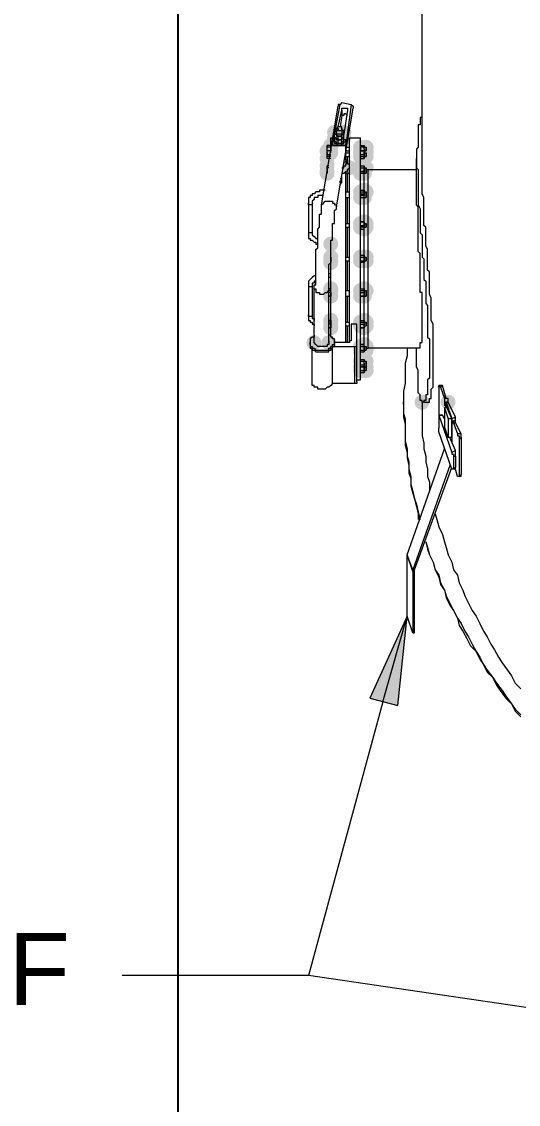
# Model space of a CAD drawing. Header units: millimetres. Extents: x 0 to 62767, y -13570 to 23963.
# Drawn here: x 17078 to 17586, y 1538 to 2647 of the extents above; entities that cross this region are included whole.
import ezdxf

# ---------------------------------------------------------------- set-up
doc = ezdxf.new("R2010")
doc.units = ezdxf.units.MM
picture_1 = doc.add_image_def('image2.jpg', size_in_pixel=(680, 1027))

msp = doc.modelspace()

# ---------------------------------------------------------------- hatches: boundary and pattern name
h = msp.add_hatch(color=7)
edge = h.paths.add_edge_path()
edge.add_arc((17398.095, 2533.333), 7.619, 0, 360)
h = msp.add_hatch(color=7)
edge = h.paths.add_edge_path()
edge.add_arc((17407.619, 2533.333), 7.619, 0, 360)
h = msp.add_hatch(color=7)
edge = h.paths.add_edge_path()
edge.add_arc((17394.286, 2520), 7.619, 0, 360)
h = msp.add_hatch(color=7)
edge = h.paths.add_edge_path()
edge.add_arc((17398.095, 2527.619), 7.619, 0, 360)
h = msp.add_hatch(color=7)
edge = h.paths.add_edge_path()
edge.add_arc((17407.619, 2527.619), 7.619, 0, 360)
h = msp.add_hatch(color=7)
edge = h.paths.add_edge_path()
edge.add_arc((17390.476, 2514.286), 7.619, 0, 360)
h = msp.add_hatch(color=7)
edge = h.paths.add_edge_path()
edge.add_arc((17390.476, 2514.286), 7.619, 0, 360)
h = msp.add_hatch(color=7)
edge = h.paths.add_edge_path()
edge.add_arc((17390.476, 2514.286), 7.619, 0, 360)
h = msp.add_hatch(color=7)
edge = h.paths.add_edge_path()
edge.add_arc((17394.286, 2518.095), 7.619, 0, 360)
h = msp.add_hatch(color=7)
edge = h.paths.add_edge_path()
edge.add_arc((17394.286, 2514.286), 7.619, 0, 360)
h = msp.add_hatch(color=7)
edge = h.paths.add_edge_path()
edge.add_arc((17394.286, 2514.286), 7.619, 0, 360)
h = msp.add_hatch(color=7)
edge = h.paths.add_edge_path()
edge.add_arc((17394.286, 2514.286), 7.619, 0, 360)
h = msp.add_hatch(color=7)
edge = h.paths.add_edge_path()
edge.add_arc((17394.286, 2512.381), 7.619, 0, 360)
h = msp.add_hatch(color=7)
edge = h.paths.add_edge_path()
edge.add_arc((17424.762, 2518.095), 7.619, 0, 360)
h = msp.add_hatch(color=7)
edge = h.paths.add_edge_path()
edge.add_arc((17424.762, 2514.286), 7.619, 0, 360)
h = msp.add_hatch(color=7)
edge = h.paths.add_edge_path()
edge.add_arc((17424.762, 2512.381), 7.619, 0, 360)
h = msp.add_hatch(color=7)
edge = h.paths.add_edge_path()
edge.add_arc((17424.762, 2508.571), 7.619, 0, 360)
h = msp.add_hatch(color=7)
edge = h.paths.add_edge_path()
edge.add_arc((17428.571, 2514.286), 7.619, 0, 360)
h = msp.add_hatch(color=7)
edge = h.paths.add_edge_path()
edge.add_arc((17428.571, 2514.286), 7.619, 0, 360)
h = msp.add_hatch(color=7)
edge = h.paths.add_edge_path()
edge.add_arc((17430.476, 2518.095), 7.619, 0, 360)
h = msp.add_hatch(color=7)
edge = h.paths.add_edge_path()
edge.add_arc((17430.476, 2514.286), 7.619, 0, 360)
h = msp.add_hatch(color=7)
edge = h.paths.add_edge_path()
edge.add_arc((17430.476, 2512.381), 7.619, 0, 360)
h = msp.add_hatch(color=7)
edge = h.paths.add_edge_path()
edge.add_arc((17430.476, 2508.571), 7.619, 0, 360)
h = msp.add_hatch(color=7)
edge = h.paths.add_edge_path()
edge.add_arc((17390.476, 2506.667), 7.619, 0, 360)
h = msp.add_hatch(color=7)
edge = h.paths.add_edge_path()
edge.add_arc((17390.476, 2506.667), 7.619, 0, 360)
h = msp.add_hatch(color=7)
edge = h.paths.add_edge_path()
edge.add_arc((17390.476, 2506.667), 7.619, 0, 360)
h = msp.add_hatch(color=7)
edge = h.paths.add_edge_path()
edge.add_arc((17390.476, 2499.048), 7.619, 0, 360)
h = msp.add_hatch(color=7)
edge = h.paths.add_edge_path()
edge.add_arc((17413.334, 2497.143), 7.619, 0, 360)
h = msp.add_hatch(color=7)
edge = h.paths.add_edge_path()
edge.add_arc((17424.762, 2499.048), 7.619, 0, 360)
h = msp.add_hatch(color=7)
edge = h.paths.add_edge_path()
edge.add_arc((17424.762, 2497.143), 7.619, 0, 360)
h = msp.add_hatch(color=7)
edge = h.paths.add_edge_path()
edge.add_arc((17428.571, 2506.667), 7.619, 0, 360)
h = msp.add_hatch(color=7)
edge = h.paths.add_edge_path()
edge.add_arc((17428.571, 2499.048), 7.619, 0, 360)
h = msp.add_hatch(color=7)
edge = h.paths.add_edge_path()
edge.add_arc((17430.476, 2497.143), 7.619, 0, 360)
h = msp.add_hatch(color=7)
edge = h.paths.add_edge_path()
edge.add_arc((17390.476, 2493.333), 7.619, 0, 360)
h = msp.add_hatch(color=7)
edge = h.paths.add_edge_path()
edge.add_arc((17390.476, 2491.429), 7.619, 0, 360)
h = msp.add_hatch(color=7)
edge = h.paths.add_edge_path()
edge.add_arc((17390.476, 2491.429), 7.619, 0, 360)
h = msp.add_hatch(color=7)
edge = h.paths.add_edge_path()
edge.add_arc((17390.476, 2491.429), 7.619, 0, 360)
h = msp.add_hatch(color=7)
edge = h.paths.add_edge_path()
edge.add_arc((17390.476, 2491.429), 7.619, 0, 360)
h = msp.add_hatch(color=7)
edge = h.paths.add_edge_path()
edge.add_arc((17424.762, 2491.429), 7.619, 0, 360)
h = msp.add_hatch(color=7)
edge = h.paths.add_edge_path()
edge.add_arc((17428.571, 2491.429), 7.619, 0, 360)
h = msp.add_hatch(color=7)
edge = h.paths.add_edge_path()
edge.add_arc((17428.571, 2491.429), 7.619, 0, 360)
h = msp.add_hatch(color=7)
edge = h.paths.add_edge_path()
edge.add_arc((17424.762, 2472.381), 7.619, 0, 360)
h = msp.add_hatch(color=7)
edge = h.paths.add_edge_path()
edge.add_arc((17424.762, 2466.667), 7.619, 0, 360)
h = msp.add_hatch(color=7)
edge = h.paths.add_edge_path()
edge.add_arc((17428.571, 2474.286), 7.619, 0, 360)
h = msp.add_hatch(color=7)
edge = h.paths.add_edge_path()
edge.add_arc((17428.571, 2474.286), 7.619, 0, 360)
h = msp.add_hatch(color=7)
edge = h.paths.add_edge_path()
edge.add_arc((17428.571, 2466.667), 7.619, 0, 360)
h = msp.add_hatch(color=7)
edge = h.paths.add_edge_path()
edge.add_arc((17428.571, 2466.667), 7.619, 0, 360)
h = msp.add_hatch(color=7)
edge = h.paths.add_edge_path()
edge.add_arc((17430.476, 2472.381), 7.619, 0, 360)
h = msp.add_hatch(color=7)
edge = h.paths.add_edge_path()
edge.add_arc((17428.571, 2441.905), 7.619, 0, 360)
h = msp.add_hatch(color=7)
edge = h.paths.add_edge_path()
edge.add_arc((17424.762, 2440), 7.619, 0, 360)
h = msp.add_hatch(color=7)
edge = h.paths.add_edge_path()
edge.add_arc((17424.762, 2436.19), 7.619, 0, 360)
h = msp.add_hatch(color=7)
edge = h.paths.add_edge_path()
edge.add_arc((17428.571, 2434.286), 7.619, 0, 360)
h = msp.add_hatch(color=7)
edge = h.paths.add_edge_path()
edge.add_arc((17428.571, 2434.286), 7.619, 0, 360)
h = msp.add_hatch(color=7)
edge = h.paths.add_edge_path()
edge.add_arc((17430.476, 2440), 7.619, 0, 360)
h = msp.add_hatch(color=7)
edge = h.paths.add_edge_path()
edge.add_arc((17430.476, 2436.19), 7.619, 0, 360)
h = msp.add_hatch(color=7)
edge = h.paths.add_edge_path()
edge.add_arc((17394.286, 2419.048), 7.619, 0, 360)
h = msp.add_hatch(color=7)
edge = h.paths.add_edge_path()
edge.add_arc((17394.286, 2405.714), 7.619, 0, 360)
h = msp.add_hatch(color=7)
edge = h.paths.add_edge_path()
edge.add_arc((17394.286, 2405.714), 7.619, 0, 360)
h = msp.add_hatch(color=7)
edge = h.paths.add_edge_path()
edge.add_arc((17394.286, 2401.905), 7.619, 0, 360)
h = msp.add_hatch(color=7)
edge = h.paths.add_edge_path()
edge.add_arc((17394.286, 2401.905), 7.619, 0, 360)
h = msp.add_hatch(color=7)
edge = h.paths.add_edge_path()
edge.add_arc((17394.286, 2400), 7.619, 0, 360)
h = msp.add_hatch(color=7)
edge = h.paths.add_edge_path()
edge.add_arc((17424.762, 2405.714), 7.619, 0, 360)
h = msp.add_hatch(color=7)
edge = h.paths.add_edge_path()
edge.add_arc((17424.762, 2401.905), 7.619, 0, 360)
h = msp.add_hatch(color=7)
edge = h.paths.add_edge_path()
edge.add_arc((17430.476, 2405.714), 7.619, 0, 360)
h = msp.add_hatch(color=7)
edge = h.paths.add_edge_path()
edge.add_arc((17430.476, 2401.905), 7.619, 0, 360)
h = msp.add_hatch(color=7)
edge = h.paths.add_edge_path()
edge.add_arc((17394.286, 2373.333), 7.619, 0, 360)
h = msp.add_hatch(color=7)
edge = h.paths.add_edge_path()
edge.add_arc((17394.286, 2371.429), 7.619, 0, 360)
h = msp.add_hatch(color=7)
edge = h.paths.add_edge_path()
edge.add_arc((17394.286, 2365.714), 7.619, 0, 360)
h = msp.add_hatch(color=7)
edge = h.paths.add_edge_path()
edge.add_arc((17394.286, 2365.714), 7.619, 0, 360)
h = msp.add_hatch(color=7)
edge = h.paths.add_edge_path()
edge.add_arc((17424.762, 2371.429), 7.619, 0, 360)
h = msp.add_hatch(color=7)
edge = h.paths.add_edge_path()
edge.add_arc((17424.762, 2365.714), 7.619, 0, 360)
h = msp.add_hatch(color=7)
edge = h.paths.add_edge_path()
edge.add_arc((17428.571, 2373.333), 7.619, 0, 360)
h = msp.add_hatch(color=7)
edge = h.paths.add_edge_path()
edge.add_arc((17428.571, 2365.714), 7.619, 0, 360)
h = msp.add_hatch(color=7)
edge = h.paths.add_edge_path()
edge.add_arc((17430.476, 2371.429), 7.619, 0, 360)
h = msp.add_hatch(color=7)
edge = h.paths.add_edge_path()
edge.add_arc((17394.286, 2340.952), 7.619, 0, 360)
h = msp.add_hatch(color=7)
edge = h.paths.add_edge_path()
edge.add_arc((17394.286, 2339.047), 7.619, 0, 360)
h = msp.add_hatch(color=7)
edge = h.paths.add_edge_path()
edge.add_arc((17394.286, 2335.238), 7.619, 0, 360)
h = msp.add_hatch(color=7)
edge = h.paths.add_edge_path()
edge.add_arc((17394.286, 2333.333), 7.619, 0, 360)
h = msp.add_hatch(color=7)
edge = h.paths.add_edge_path()
edge.add_arc((17394.286, 2333.333), 7.619, 0, 360)
h = msp.add_hatch(color=7)
edge = h.paths.add_edge_path()
edge.add_arc((17424.762, 2339.047), 7.619, 0, 360)
h = msp.add_hatch(color=7)
edge = h.paths.add_edge_path()
edge.add_arc((17424.762, 2335.238), 7.619, 0, 360)
h = msp.add_hatch(color=7)
edge = h.paths.add_edge_path()
edge.add_arc((17428.571, 2340.952), 7.619, 0, 360)
h = msp.add_hatch(color=7)
edge = h.paths.add_edge_path()
edge.add_arc((17428.571, 2340.952), 7.619, 0, 360)
h = msp.add_hatch(color=7)
edge = h.paths.add_edge_path()
edge.add_arc((17428.571, 2333.333), 7.619, 0, 360)
h = msp.add_hatch(color=7)
edge = h.paths.add_edge_path()
edge.add_arc((17428.571, 2333.333), 7.619, 0, 360)
h = msp.add_hatch(color=7)
edge = h.paths.add_edge_path()
edge.add_arc((17430.476, 2339.047), 7.619, 0, 360)
h = msp.add_hatch(color=7)
edge = h.paths.add_edge_path()
edge.add_arc((17430.476, 2335.238), 7.619, 0, 360)
h = msp.add_hatch(color=7)
edge = h.paths.add_edge_path()
edge.add_arc((17377.143, 2318.095), 7.619, 0, 360)
h = msp.add_hatch(color=7)
edge = h.paths.add_edge_path()
edge.add_arc((17377.143, 2318.095), 7.619, 0, 360)
h = msp.add_hatch(color=7)
edge = h.paths.add_edge_path()
edge.add_arc((17392.38, 2318.095), 7.619, 0, 360)
h = msp.add_hatch(color=7)
edge = h.paths.add_edge_path()
edge.add_arc((17392.38, 2318.095), 7.619, 0, 360)
h = msp.add_hatch(color=7)
edge = h.paths.add_edge_path()
edge.add_arc((17424.762, 2314.286), 7.619, 0, 360)
h = msp.add_hatch(color=7)
edge = h.paths.add_edge_path()
edge.add_arc((17424.762, 2310.476), 7.619, 0, 360)
h = msp.add_hatch(color=7)
edge = h.paths.add_edge_path()
edge.add_arc((17424.762, 2308.571), 7.619, 0, 360)
h = msp.add_hatch(color=7)
edge = h.paths.add_edge_path()
edge.add_arc((17428.571, 2316.19), 7.619, 0, 360)
h = msp.add_hatch(color=7)
edge = h.paths.add_edge_path()
edge.add_arc((17428.571, 2316.19), 7.619, 0, 360)
h = msp.add_hatch(color=7)
edge = h.paths.add_edge_path()
edge.add_arc((17428.571, 2308.571), 7.619, 0, 360)
h = msp.add_hatch(color=7)
edge = h.paths.add_edge_path()
edge.add_arc((17430.476, 2314.286), 7.619, 0, 360)
h = msp.add_hatch(color=7)
edge = h.paths.add_edge_path()
edge.add_arc((17430.476, 2310.476), 7.619, 0, 360)
h = msp.add_hatch(color=7)
edge = h.paths.add_edge_path()
edge.add_arc((17424.762, 2299.047), 7.619, 0, 360)
h = msp.add_hatch(color=7)
edge = h.paths.add_edge_path()
edge.add_arc((17428.571, 2300.952), 7.619, 0, 360)
h = msp.add_hatch(color=7)
edge = h.paths.add_edge_path()
edge.add_arc((17428.571, 2300.952), 7.619, 0, 360)
h = msp.add_hatch(color=7)
edge = h.paths.add_edge_path()
edge.add_arc((17430.476, 2299.047), 7.619, 0, 360)
h = msp.add_hatch(color=7)
edge = h.paths.add_edge_path()
edge.add_arc((17424.762, 2293.333), 7.619, 0, 360)
h = msp.add_hatch(color=7)
edge = h.paths.add_edge_path()
edge.add_arc((17424.762, 2293.333), 7.619, 0, 360)
h = msp.add_hatch(color=7)
edge = h.paths.add_edge_path()
edge.add_arc((17424.762, 2293.333), 7.619, 0, 360)
h = msp.add_hatch(color=7)
edge = h.paths.add_edge_path()
edge.add_arc((17424.762, 2293.333), 7.619, 0, 360)
h = msp.add_hatch(color=7)
edge = h.paths.add_edge_path()
edge.add_arc((17424.762, 2289.524), 7.619, 0, 360)
h = msp.add_hatch(color=7)
edge = h.paths.add_edge_path()
edge.add_arc((17428.571, 2293.333), 7.619, 0, 360)
h = msp.add_hatch(color=7)
edge = h.paths.add_edge_path()
edge.add_arc((17428.571, 2293.333), 7.619, 0, 360)
h = msp.add_hatch(color=7)
edge = h.paths.add_edge_path()
edge.add_arc((17428.571, 2293.333), 7.619, 0, 360)
h = msp.add_hatch(color=7)
edge = h.paths.add_edge_path()
edge.add_arc((17430.476, 2293.333), 7.619, 0, 360)
h = msp.add_hatch(color=7)
edge = h.paths.add_edge_path()
edge.add_arc((17430.476, 2289.524), 7.619, 0, 360)
h = msp.add_hatch(color=7)
edge = h.paths.add_edge_path()
edge.add_arc((17487.618, 2257.143), 7.619, 0, 360)
h = msp.add_hatch(color=7)
edge = h.paths.add_edge_path()
edge.add_arc((17514.285, 2257.143), 7.619, 0, 360)
h = msp.add_hatch(color=7)
h.dxf.hatch_style = 2
h.paths.add_polyline_path([(17462.857, 1946.667), (17472.381, 2038.095), (17434.286, 1954.286)])

# ---------------------------------------------------------------- linework, layer by layer
at = {"color": 7, "lineweight": 0}
for points in [[(17487.618, 2506.667), (17487.618, 2830.476)], [(17384.762, 2459.048), (17401.904, 2560)], [(17396.19, 2520), (17403.81, 2561.905)], [(17405.714, 2563.809), (17403.81, 2561.905), (17401.904, 2561.905), (17401.904, 2560)], [(17405.714, 2563.809), (17415.238, 2561.905)], [(17415.238, 2561.905), (17409.523, 2520)], [(17415.238, 2561.905), (17417.143, 2560), (17417.143, 2558.095)], [(17400, 2457.143), (17417.143, 2558.095)], [(17401.904, 2539.048), (17405.714, 2556.19)], [(17405.714, 2550.476), (17403.81, 2539.048)], [(17405.714, 2556.19), (17405.714, 2558.095), (17407.619, 2558.095), (17409.523, 2558.095), (17411.428, 2558.095), (17411.428, 2556.19)], [(17405.714, 2556.19), (17405.714, 2550.476)], [(17411.428, 2550.476), (17409.523, 2552.381), (17407.619, 2552.381), (17407.619, 2550.476), (17405.714, 2550.476)], [(17411.428, 2556.19), (17407.619, 2531.429)], [(17487.618, 2548.571), (17485.714, 2548.571), (17485.714, 2546.667), (17485.714, 2544.762), (17485.714, 2542.857), (17485.714, 2540.952), (17483.809, 2540.952), (17483.809, 2539.048), (17483.809, 2537.143), (17483.809, 2535.238), (17483.809, 2533.333), (17483.809, 2531.429), (17483.809, 2529.524), (17483.809, 2527.619), (17483.809, 2525.714), (17483.809, 2523.809), (17483.809, 2521.905), (17483.809, 2520), (17483.809, 2518.095), (17481.905, 2516.19), (17481.905, 2514.286), (17481.905, 2512.381), (17481.905, 2510.476), (17481.905, 2508.571), (17481.905, 2506.667), (17481.905, 2504.762), (17481.905, 2502.857), (17481.905, 2500.952), (17481.905, 2499.048), (17481.905, 2497.143), (17483.809, 2495.238), (17483.809, 2493.333), (17483.809, 2491.429), (17483.809, 2489.524), (17483.809, 2487.619), (17483.809, 2485.714), (17483.809, 2483.809), (17483.809, 2481.905), (17483.809, 2480), (17483.809, 2476.19), (17483.809, 2474.286), (17483.809, 2472.381), (17483.809, 2470.476), (17483.809, 2468.571), (17483.809, 2464.762), (17483.809, 2462.857), (17483.809, 2460.952), (17483.809, 2459.048), (17485.714, 2455.238), (17485.714, 2453.333), (17485.714, 2451.429), (17485.714, 2447.619), (17485.714, 2445.714), (17485.714, 2443.809), (17485.714, 2440), (17485.714, 2438.095), (17485.714, 2436.19), (17485.714, 2434.286), (17485.714, 2430.476), (17487.618, 2428.571), (17487.618, 2426.667), (17487.618, 2422.857), (17487.618, 2420.952), (17487.618, 2419.048), (17487.618, 2415.238), (17487.618, 2413.333), (17487.618, 2411.429), (17487.618, 2407.619), (17487.618, 2405.714), (17489.524, 2403.809), (17489.524, 2400), (17489.524, 2398.095), (17489.524, 2396.19), (17489.524, 2394.286), (17489.524, 2390.476), (17489.524, 2388.571), (17489.524, 2386.667), (17489.524, 2382.857), (17491.428, 2380.952), (17491.428, 2379.048), (17491.428, 2375.238), (17491.428, 2373.333), (17491.428, 2371.429), (17491.428, 2367.619), (17491.428, 2365.714), (17491.428, 2363.809), (17491.428, 2360), (17491.428, 2358.095), (17493.333, 2356.19), (17493.333, 2354.286), (17493.333, 2350.476), (17493.333, 2348.571), (17493.333, 2346.667), (17493.333, 2342.857), (17493.333, 2340.952), (17493.333, 2339.047), (17493.333, 2337.143), (17493.333, 2335.238), (17493.333, 2331.429), (17493.333, 2329.524), (17493.333, 2327.619), (17493.333, 2325.714), (17493.333, 2323.81), (17495.238, 2321.905), (17495.238, 2318.095), (17495.238, 2316.19), (17495.238, 2314.286), (17495.238, 2312.381), (17495.238, 2310.476), (17495.238, 2308.571), (17495.238, 2306.667), (17495.238, 2304.762), (17495.238, 2302.857), (17495.238, 2300.952), (17495.238, 2299.047), (17495.238, 2297.143), (17495.238, 2295.238), (17495.238, 2293.333), (17495.238, 2289.524), (17495.238, 2287.619), (17495.238, 2285.714), (17495.238, 2283.81), (17495.238, 2281.905), (17493.333, 2280), (17493.333, 2278.095), (17493.333, 2276.191), (17493.333, 2274.286), (17493.333, 2272.381), (17493.333, 2270.476), (17493.333, 2268.571), (17493.333, 2266.667), (17493.333, 2264.762), (17491.428, 2264.762), (17491.428, 2262.857), (17491.428, 2260.952), (17491.428, 2259.048), (17489.524, 2259.048), (17489.524, 2257.143), (17487.618, 2257.143), (17487.618, 2259.048), (17485.714, 2259.048), (17485.714, 2260.952), (17485.714, 2262.857), (17485.714, 2264.762), (17483.809, 2266.667), (17483.809, 2268.571), (17483.809, 2270.476), (17483.809, 2272.381), (17483.809, 2274.286), (17483.809, 2276.191), (17483.809, 2278.095), (17483.809, 2280), (17483.809, 2281.905), (17483.809, 2283.81), (17483.809, 2285.714), (17483.809, 2287.619), (17483.809, 2289.524), (17481.905, 2293.333), (17481.905, 2295.238), (17481.905, 2297.143), (17481.905, 2299.047)], [(17394.286, 2518.095), (17394.286, 2527.619)], [(17394.286, 2527.619), (17396.19, 2527.619)], [(17400, 2535.238), (17398.095, 2533.333)], [(17398.095, 2533.333), (17400, 2535.238)], [(17398.095, 2531.429), (17400, 2531.429), (17398.095, 2531.429), (17398.095, 2533.333)], [(17398.095, 2531.429), (17398.095, 2533.333)], [(17398.095, 2527.619), (17398.095, 2531.429)], [(17398.095, 2527.619), (17398.095, 2525.714), (17398.095, 2523.809), (17398.095, 2521.905), (17400, 2521.905), (17401.904, 2521.905), (17403.81, 2521.905), (17405.714, 2521.905), (17407.619, 2521.905), (17407.619, 2523.809), (17409.523, 2523.809), (17409.523, 2525.714), (17407.619, 2525.714), (17407.619, 2527.619)], [(17401.904, 2525.714), (17400, 2525.714), (17400, 2527.619), (17398.095, 2527.619)], [(17398.095, 2527.619), (17400, 2527.619)], [(17398.095, 2523.809), (17398.095, 2527.619)], [(17400, 2537.143), (17400, 2533.333)], [(17405.714, 2533.333), (17405.714, 2531.429), (17403.81, 2531.429), (17401.904, 2531.429), (17400, 2531.429), (17400, 2533.333)], [(17400, 2527.619), (17400, 2525.714), (17401.904, 2525.714), (17403.81, 2525.714)], [(17401.904, 2525.714), (17401.904, 2529.524)], [(17403.81, 2525.714), (17405.714, 2525.714), (17405.714, 2527.619), (17407.619, 2527.619)], [(17405.714, 2537.143), (17405.714, 2533.333)], [(17407.619, 2533.333), (17407.619, 2531.429), (17405.714, 2531.429)], [(17405.714, 2531.429), (17407.619, 2531.429)], [(17405.714, 2525.714), (17405.714, 2529.524)], [(17407.619, 2527.619), (17405.714, 2527.619), (17405.714, 2525.714)], [(17407.619, 2531.429), (17407.619, 2533.333)], [(17407.619, 2527.619), (17407.619, 2531.429)], [(17407.619, 2523.809), (17407.619, 2527.619)], [(17413.334, 2318.095), (17413.334, 2527.619)], [(17413.334, 2527.619), (17424.762, 2527.619)], [(17424.762, 2280), (17424.762, 2527.619)], [(17390.476, 2518.095), (17390.476, 2520)], [(17390.476, 2520), (17390.476, 2518.095)], [(17394.286, 2520), (17390.476, 2520)], [(17390.476, 2516.19), (17390.476, 2518.095)], [(17390.476, 2516.19), (17390.476, 2518.095)], [(17394.286, 2518.095), (17390.476, 2518.095)], [(17390.476, 2514.286), (17390.476, 2516.19)], [(17390.476, 2514.286), (17390.476, 2516.19)], [(17394.286, 2520), (17394.286, 2518.095)], [(17394.286, 2518.095), (17394.286, 2520)], [(17394.286, 2518.095), (17394.286, 2516.19)], [(17394.286, 2516.19), (17394.286, 2518.095)], [(17394.286, 2516.19), (17394.286, 2514.286)], [(17394.286, 2516.19), (17394.286, 2514.286)], [(17409.523, 2520), (17407.619, 2520), (17405.714, 2520), (17403.81, 2520), (17401.904, 2520), (17400, 2520), (17398.095, 2520), (17396.19, 2520)], [(17407.619, 2520), (17396.19, 2520), (17409.523, 2520)], [(17398.095, 2523.809), (17398.095, 2525.714)], [(17398.095, 2523.809), (17398.095, 2521.905), (17400, 2521.905), (17401.904, 2520), (17403.81, 2520), (17405.714, 2520), (17405.714, 2521.905), (17407.619, 2521.905), (17407.619, 2523.809), (17409.523, 2523.809)], [(17401.904, 2521.905), (17400, 2521.905), (17400, 2523.809), (17398.095, 2523.809)], [(17405.714, 2525.714), (17403.81, 2525.714), (17401.904, 2525.714)], [(17401.904, 2521.905), (17401.904, 2525.714)], [(17405.714, 2521.905), (17403.81, 2521.905), (17401.904, 2521.905)], [(17405.714, 2521.905), (17405.714, 2525.714)], [(17407.619, 2523.809), (17405.714, 2523.809), (17405.714, 2521.905)], [(17409.523, 2523.809), (17409.523, 2525.714)], [(17409.523, 2504.762), (17409.523, 2521.905)], [(17409.523, 2518.095), (17413.334, 2518.095)], [(17428.571, 2518.095), (17424.762, 2518.095), (17424.762, 2520), (17428.571, 2520)], [(17424.762, 2518.095), (17424.762, 2514.286), (17428.571, 2514.286)], [(17428.571, 2520), (17428.571, 2518.095)], [(17428.571, 2518.095), (17428.571, 2520)], [(17428.571, 2518.095), (17430.476, 2518.095)], [(17428.571, 2516.19), (17428.571, 2518.095)], [(17428.571, 2516.19), (17428.571, 2518.095)], [(17428.571, 2516.19), (17428.571, 2514.286)], [(17428.571, 2516.19), (17428.571, 2514.286)], [(17394.286, 2514.286), (17390.476, 2514.286)], [(17390.476, 2512.381), (17390.476, 2514.286)], [(17390.476, 2512.381), (17390.476, 2514.286)], [(17394.286, 2514.286), (17390.476, 2514.286)], [(17394.286, 2514.286), (17390.476, 2514.286)], [(17390.476, 2512.381), (17390.476, 2510.476)], [(17390.476, 2510.476), (17390.476, 2512.381)], [(17390.476, 2506.667), (17390.476, 2508.571), (17390.476, 2510.476)], [(17390.476, 2506.667), (17390.476, 2510.476)], [(17394.286, 2510.476), (17390.476, 2510.476)], [(17394.286, 2508.571), (17390.476, 2508.571)], [(17394.286, 2506.667), (17390.476, 2506.667)], [(17394.286, 2512.381), (17394.286, 2514.286)], [(17394.286, 2512.381), (17394.286, 2514.286)], [(17407.619, 2499.048), (17409.523, 2499.048), (17409.523, 2500.952), (17411.428, 2502.857), (17411.428, 2504.762), (17409.523, 2504.762), (17409.523, 2502.857), (17407.619, 2502.857)], [(17409.523, 2514.286), (17413.334, 2514.286)], [(17409.523, 2512.381), (17413.334, 2512.381)], [(17409.523, 2508.571), (17413.334, 2508.571)], [(17411.428, 2500.952), (17411.428, 2508.571)], [(17411.428, 2500.952), (17411.428, 2508.571)], [(17411.428, 2502.857), (17411.428, 2508.571)], [(17411.428, 2502.857), (17411.428, 2508.571)], [(17428.571, 2510.476), (17424.762, 2510.476), (17424.762, 2514.286), (17428.571, 2514.286), (17424.762, 2514.286)], [(17424.762, 2510.476), (17424.762, 2508.571)], [(17424.762, 2506.667), (17424.762, 2508.571), (17428.571, 2508.571)], [(17424.762, 2506.667), (17428.571, 2506.667)], [(17428.571, 2514.286), (17430.476, 2514.286)], [(17428.571, 2514.286), (17428.571, 2512.381)], [(17428.571, 2512.381), (17428.571, 2514.286)], [(17428.571, 2512.381), (17430.476, 2512.381)], [(17428.571, 2512.381), (17428.571, 2510.476)], [(17428.571, 2510.476), (17428.571, 2512.381)], [(17428.571, 2510.476), (17428.571, 2508.571), (17428.571, 2506.667)], [(17428.571, 2506.667), (17428.571, 2510.476)], [(17428.571, 2508.571), (17430.476, 2508.571)], [(17481.905, 2468.571), (17481.905, 2506.667)], [(17493.333, 2257.143), (17495.238, 2257.143), (17495.238, 2259.048), (17495.238, 2260.952), (17497.142, 2260.952), (17497.142, 2262.857), (17497.142, 2264.762), (17497.142, 2266.667), (17497.142, 2268.571), (17497.142, 2270.476), (17499.048, 2272.381), (17499.048, 2274.286), (17499.048, 2276.191), (17499.048, 2278.095), (17499.048, 2280), (17499.048, 2281.905), (17499.048, 2283.81), (17499.048, 2285.714), (17499.048, 2287.619), (17499.048, 2289.524), (17499.048, 2293.333), (17499.048, 2295.238), (17499.048, 2297.143), (17499.048, 2299.047), (17499.048, 2302.857), (17499.048, 2304.762), (17499.048, 2306.667), (17499.048, 2310.476), (17499.048, 2312.381), (17499.048, 2316.19), (17499.048, 2318.095), (17499.048, 2321.905), (17499.048, 2323.81), (17499.048, 2327.619), (17499.048, 2331.429), (17499.048, 2333.333), (17499.048, 2337.143), (17497.142, 2340.952), (17497.142, 2344.762), (17497.142, 2346.667), (17497.142, 2350.476), (17497.142, 2354.286), (17497.142, 2358.095), (17497.142, 2361.905), (17497.142, 2363.809), (17495.238, 2367.619), (17495.238, 2371.429), (17495.238, 2375.238), (17495.238, 2379.048), (17495.238, 2382.857), (17495.238, 2386.667), (17495.238, 2390.476), (17493.333, 2392.381), (17493.333, 2396.19), (17493.333, 2400), (17493.333, 2403.809), (17493.333, 2407.619), (17493.333, 2411.429), (17493.333, 2413.333), (17491.428, 2417.143), (17491.428, 2420.952), (17491.428, 2424.762), (17491.428, 2428.571), (17491.428, 2432.381), (17491.428, 2436.19), (17489.524, 2438.095), (17489.524, 2441.905), (17489.524, 2445.714), (17489.524, 2449.524), (17489.524, 2453.333), (17489.524, 2457.143), (17489.524, 2459.048), (17489.524, 2462.857), (17489.524, 2466.667), (17487.618, 2470.476), (17487.618, 2472.381), (17487.618, 2476.19), (17487.618, 2480), (17487.618, 2481.905), (17487.618, 2485.714), (17487.618, 2489.524), (17487.618, 2491.429), (17487.618, 2495.238), (17487.618, 2497.143), (17487.618, 2499.048), (17487.618, 2502.857), (17487.618, 2504.762), (17487.618, 2506.667)], [(17390.476, 2497.143), (17390.476, 2499.048)], [(17390.476, 2497.143), (17390.476, 2499.048)], [(17392.38, 2499.048), (17390.476, 2499.048)], [(17390.476, 2495.238), (17390.476, 2497.143)], [(17390.476, 2495.238), (17390.476, 2497.143)], [(17392.38, 2497.143), (17390.476, 2497.143)], [(17390.476, 2495.238), (17390.476, 2493.333)], [(17390.476, 2493.333), (17390.476, 2495.238)], [(17405.714, 2491.429), (17407.619, 2491.429), (17409.523, 2493.333), (17411.428, 2493.333), (17411.428, 2495.238), (17413.334, 2497.143), (17413.334, 2499.048), (17413.334, 2500.952), (17411.428, 2500.952), (17411.428, 2502.857)], [(17405.714, 2497.143), (17407.619, 2497.143), (17407.619, 2499.048)], [(17424.762, 2497.143), (17424.762, 2499.048), (17428.571, 2499.048)], [(17428.571, 2493.333), (17424.762, 2493.333), (17424.762, 2497.143), (17428.571, 2497.143)], [(17428.571, 2499.048), (17428.571, 2497.143)], [(17428.571, 2497.143), (17428.571, 2499.048)], [(17428.571, 2497.143), (17430.476, 2497.143)], [(17428.571, 2497.143), (17428.571, 2495.238)], [(17428.571, 2495.238), (17428.571, 2497.143)], [(17428.571, 2495.238), (17428.571, 2493.333)], [(17428.571, 2493.333), (17428.571, 2495.238)], [(17430.476, 2491.429), (17430.476, 2497.143), (17430.476, 2493.333)], [(17430.476, 2495.238), (17432.381, 2495.238)], [(17485.714, 2312.381), (17432.381, 2312.381), (17432.381, 2495.238), (17481.905, 2495.238)], [(17432.381, 2312.381), (17432.381, 2495.238)], [(17390.476, 2493.333), (17390.476, 2491.429)], [(17390.476, 2491.429), (17390.476, 2493.333)], [(17405.714, 2485.714), (17403.81, 2485.714)], [(17403.81, 2480), (17405.714, 2481.905), (17403.81, 2481.905), (17403.81, 2483.809)], [(17405.714, 2481.905), (17405.714, 2485.714), (17405.714, 2489.524)], [(17409.523, 2318.095), (17409.523, 2493.333)], [(17409.523, 2491.429), (17413.334, 2491.429)], [(17411.428, 2472.381), (17411.428, 2491.429)], [(17411.428, 2472.381), (17411.428, 2491.429)], [(17411.428, 2472.381), (17411.428, 2491.429)], [(17411.428, 2472.381), (17411.428, 2491.429)], [(17424.762, 2491.429), (17424.762, 2493.333)], [(17428.571, 2493.333), (17428.571, 2491.429)], [(17428.571, 2491.429), (17428.571, 2493.333)], [(17428.571, 2472.381), (17428.571, 2491.429)], [(17428.571, 2491.429), (17430.476, 2491.429)], [(17430.476, 2493.333), (17430.476, 2491.429)], [(17388.571, 2474.286), (17386.667, 2474.286), (17384.762, 2474.286), (17382.857, 2474.286), (17382.857, 2472.381), (17380.952, 2472.381), (17379.047, 2472.381), (17377.143, 2470.476), (17375.237, 2470.476), (17375.237, 2468.571), (17373.333, 2468.571), (17373.333, 2466.667), (17371.428, 2466.667), (17371.428, 2464.762), (17371.428, 2462.857), (17371.428, 2460.952)], [(17409.523, 2472.381), (17413.334, 2472.381)], [(17424.762, 2472.381), (17424.762, 2474.286), (17428.571, 2474.286)], [(17424.762, 2470.476), (17424.762, 2472.381), (17428.571, 2472.381)], [(17428.571, 2472.381), (17428.571, 2474.286)], [(17428.571, 2474.286), (17428.571, 2472.381)], [(17428.571, 2472.381), (17430.476, 2472.381)], [(17428.571, 2468.571), (17428.571, 2472.381)], [(17428.571, 2472.381), (17428.571, 2470.476)], [(17430.476, 2466.667), (17430.476, 2472.381), (17430.476, 2468.571)], [(17375.237, 2460.952), (17375.237, 2459.048), (17373.333, 2459.048), (17371.428, 2459.048), (17371.428, 2460.952)], [(17371.428, 2460.952), (17371.428, 2430.476)], [(17386.667, 2468.571), (17384.762, 2468.571), (17382.857, 2468.571), (17380.952, 2468.571), (17380.952, 2466.667), (17379.047, 2466.667), (17377.143, 2466.667), (17377.143, 2464.762), (17375.237, 2462.857), (17375.237, 2460.952)], [(17375.237, 2460.952), (17375.237, 2430.476)], [(17384.762, 2459.048), (17386.667, 2460.952), (17388.571, 2462.857), (17390.476, 2462.857), (17392.38, 2462.857), (17394.286, 2462.857), (17396.19, 2462.857), (17396.19, 2460.952), (17398.095, 2460.952), (17398.095, 2459.048), (17400, 2459.048), (17400, 2457.143)], [(17409.523, 2466.667), (17413.334, 2466.667)], [(17411.428, 2440), (17411.428, 2466.667)], [(17411.428, 2440), (17411.428, 2466.667)], [(17411.428, 2440), (17411.428, 2466.667)], [(17411.428, 2440), (17411.428, 2466.667)], [(17428.571, 2468.571), (17424.762, 2468.571), (17424.762, 2470.476), (17428.571, 2470.476)], [(17424.762, 2468.571), (17424.762, 2466.667), (17428.571, 2466.667)], [(17428.571, 2470.476), (17428.571, 2468.571)], [(17428.571, 2466.667), (17428.571, 2468.571)], [(17428.571, 2466.667), (17428.571, 2468.571)], [(17428.571, 2440), (17428.571, 2466.667)], [(17428.571, 2466.667), (17430.476, 2466.667)], [(17430.476, 2468.571), (17430.476, 2466.667)], [(17485.714, 2312.381), (17485.714, 2314.286), (17485.714, 2316.19), (17485.714, 2318.095), (17487.618, 2318.095), (17487.618, 2320), (17487.618, 2321.905), (17487.618, 2323.81), (17487.618, 2325.714), (17487.618, 2327.619), (17487.618, 2329.524), (17487.618, 2331.429), (17487.618, 2333.333), (17487.618, 2335.238), (17487.618, 2337.143), (17487.618, 2339.047), (17487.618, 2340.952), (17487.618, 2342.857), (17487.618, 2344.762), (17487.618, 2346.667), (17487.618, 2348.571), (17487.618, 2350.476), (17487.618, 2352.381), (17487.618, 2354.286), (17487.618, 2356.19), (17487.618, 2358.095), (17487.618, 2360), (17487.618, 2361.905), (17487.618, 2363.809), (17487.618, 2365.714), (17487.618, 2367.619), (17487.618, 2369.524), (17485.714, 2369.524), (17485.714, 2371.429), (17485.714, 2373.333), (17485.714, 2375.238), (17485.714, 2377.143), (17485.714, 2379.048), (17485.714, 2380.952), (17485.714, 2382.857), (17485.714, 2384.762), (17485.714, 2386.667), (17485.714, 2388.571), (17485.714, 2390.476), (17485.714, 2392.381), (17485.714, 2394.286), (17485.714, 2396.19), (17485.714, 2398.095), (17485.714, 2400), (17485.714, 2401.905), (17485.714, 2403.809), (17485.714, 2405.714), (17485.714, 2407.619), (17485.714, 2409.524), (17483.809, 2411.429), (17483.809, 2413.333), (17483.809, 2415.238), (17483.809, 2417.143), (17483.809, 2419.048), (17483.809, 2420.952), (17483.809, 2422.857), (17483.809, 2424.762), (17483.809, 2426.667), (17483.809, 2428.571), (17483.809, 2430.476), (17483.809, 2432.381), (17483.809, 2434.286), (17483.809, 2436.19), (17483.809, 2438.095), (17483.809, 2440), (17483.809, 2441.905), (17483.809, 2443.809), (17483.809, 2445.714), (17483.809, 2447.619), (17483.809, 2449.524), (17483.809, 2451.429), (17483.809, 2453.333), (17483.809, 2455.238), (17483.809, 2457.143), (17481.905, 2459.048), (17481.905, 2460.952), (17481.905, 2462.857), (17481.905, 2464.762), (17481.905, 2466.667), (17481.905, 2468.571)], [(17377.143, 2373.333), (17377.143, 2375.238), (17377.143, 2377.143), (17379.047, 2377.143), (17379.047, 2379.048), (17379.047, 2380.952), (17379.047, 2382.857), (17379.047, 2384.762), (17379.047, 2386.667), (17379.047, 2388.571), (17379.047, 2390.476), (17379.047, 2392.381), (17379.047, 2394.286), (17379.047, 2396.19), (17379.047, 2398.095), (17379.047, 2400), (17379.047, 2401.905), (17379.047, 2403.809), (17379.047, 2405.714), (17379.047, 2407.619), (17379.047, 2409.524), (17379.047, 2411.429), (17379.047, 2413.333), (17380.952, 2415.238), (17380.952, 2417.143), (17380.952, 2419.048), (17380.952, 2420.952), (17380.952, 2422.857), (17380.952, 2424.762), (17380.952, 2426.667), (17380.952, 2428.571), (17380.952, 2430.476), (17380.952, 2432.381), (17380.952, 2434.286), (17382.857, 2436.19), (17382.857, 2438.095), (17382.857, 2440), (17382.857, 2441.905), (17382.857, 2443.809), (17382.857, 2445.714), (17382.857, 2447.619), (17382.857, 2449.524), (17384.762, 2449.524), (17384.762, 2451.429), (17384.762, 2453.333), (17384.762, 2455.238), (17384.762, 2457.143), (17384.762, 2459.048)], [(17392.38, 2373.333), (17392.38, 2375.238), (17392.38, 2377.143), (17392.38, 2379.048), (17392.38, 2380.952), (17392.38, 2382.857), (17392.38, 2384.762), (17392.38, 2386.667), (17392.38, 2388.571), (17392.38, 2390.476), (17392.38, 2392.381), (17392.38, 2394.286), (17392.38, 2396.19), (17392.38, 2398.095), (17394.286, 2400), (17394.286, 2401.905), (17394.286, 2403.809), (17394.286, 2405.714), (17394.286, 2407.619), (17394.286, 2409.524), (17394.286, 2411.429), (17394.286, 2413.333), (17394.286, 2415.238), (17394.286, 2417.143), (17394.286, 2419.048), (17394.286, 2420.952), (17394.286, 2422.857), (17396.19, 2422.857), (17396.19, 2424.762), (17396.19, 2426.667), (17396.19, 2428.571), (17396.19, 2430.476), (17396.19, 2432.381), (17396.19, 2434.286), (17396.19, 2436.19), (17396.19, 2438.095), (17396.19, 2440), (17398.095, 2440), (17398.095, 2441.905), (17398.095, 2443.809), (17398.095, 2445.714), (17398.095, 2447.619), (17398.095, 2449.524), (17398.095, 2451.429), (17398.095, 2453.333), (17400, 2455.238), (17400, 2457.143)], [(17409.523, 2440), (17413.334, 2440)], [(17424.762, 2438.095), (17424.762, 2441.905), (17428.571, 2441.905), (17424.762, 2441.905)], [(17428.571, 2436.19), (17424.762, 2436.19), (17424.762, 2438.095), (17428.571, 2438.095)], [(17428.571, 2441.905), (17428.571, 2440)], [(17428.571, 2440), (17428.571, 2441.905)], [(17428.571, 2440), (17430.476, 2440)], [(17428.571, 2436.19), (17428.571, 2440)], [(17428.571, 2440), (17428.571, 2438.095)], [(17428.571, 2438.095), (17428.571, 2436.19)], [(17375.237, 2430.476), (17373.333, 2430.476), (17371.428, 2430.476)], [(17371.428, 2430.476), (17371.428, 2428.571), (17371.428, 2426.667), (17371.428, 2424.762), (17373.333, 2424.762), (17373.333, 2422.857), (17375.237, 2422.857), (17377.143, 2420.952), (17379.047, 2420.952), (17379.047, 2419.048), (17380.952, 2419.048)], [(17375.237, 2430.476), (17375.237, 2428.571), (17377.143, 2426.667), (17379.047, 2424.762), (17380.952, 2424.762)], [(17409.523, 2436.19), (17413.334, 2436.19)], [(17411.428, 2405.714), (17411.428, 2436.19)], [(17411.428, 2405.714), (17411.428, 2436.19)], [(17411.428, 2405.714), (17411.428, 2436.19)], [(17411.428, 2405.714), (17411.428, 2436.19)], [(17424.762, 2436.19), (17424.762, 2434.286), (17428.571, 2434.286)], [(17428.571, 2405.714), (17428.571, 2436.19)], [(17428.571, 2436.19), (17430.476, 2436.19)], [(17428.571, 2434.286), (17428.571, 2436.19)], [(17428.571, 2434.286), (17428.571, 2436.19)], [(17394.286, 2323.81), (17394.286, 2422.857)], [(17394.286, 2405.714), (17394.286, 2407.619)], [(17394.286, 2405.714), (17394.286, 2407.619)], [(17394.286, 2405.714), (17394.286, 2403.809)], [(17394.286, 2403.809), (17394.286, 2405.714)], [(17409.523, 2405.714), (17413.334, 2405.714)], [(17424.762, 2405.714), (17424.762, 2407.619), (17428.571, 2407.619)], [(17424.762, 2401.905), (17424.762, 2405.714), (17428.571, 2405.714)], [(17428.571, 2407.619), (17428.571, 2405.714)], [(17428.571, 2405.714), (17428.571, 2407.619)], [(17428.571, 2405.714), (17430.476, 2405.714)], [(17428.571, 2405.714), (17428.571, 2403.809)], [(17428.571, 2403.809), (17428.571, 2405.714)], [(17394.286, 2403.809), (17394.286, 2401.905)], [(17394.286, 2401.905), (17394.286, 2403.809)], [(17394.286, 2401.905), (17394.286, 2400)], [(17394.286, 2401.905), (17394.286, 2400)], [(17409.523, 2401.905), (17413.334, 2401.905)], [(17411.428, 2371.429), (17411.428, 2401.905)], [(17411.428, 2371.429), (17411.428, 2401.905)], [(17411.428, 2371.429), (17411.428, 2401.905)], [(17411.428, 2371.429), (17411.428, 2401.905)], [(17428.571, 2401.905), (17428.571, 2403.809)], [(17428.571, 2403.809), (17428.571, 2401.905), (17428.571, 2400)], [(17428.571, 2371.429), (17428.571, 2401.905)], [(17428.571, 2401.905), (17430.476, 2401.905)], [(17379.047, 2386.667), (17377.143, 2386.667), (17375.237, 2384.762), (17373.333, 2382.857), (17371.428, 2380.952), (17371.428, 2379.048), (17371.428, 2377.143), (17371.428, 2375.238)], [(17394.286, 2388.571), (17392.38, 2388.571)], [(17394.286, 2384.762), (17392.38, 2384.762)], [(17375.237, 2375.238), (17373.333, 2375.238), (17371.428, 2375.238)], [(17371.428, 2375.238), (17371.428, 2346.667)], [(17379.047, 2380.952), (17377.143, 2380.952), (17377.143, 2379.048), (17375.237, 2379.048), (17375.237, 2377.143), (17375.237, 2375.238)], [(17375.237, 2375.238), (17375.237, 2346.667)], [(17377.143, 2373.333), (17379.047, 2373.333), (17379.047, 2371.429), (17379.047, 2369.524), (17380.952, 2369.524), (17382.857, 2369.524), (17382.857, 2367.619), (17384.762, 2367.619), (17386.667, 2367.619), (17388.571, 2369.524), (17390.476, 2369.524), (17392.38, 2371.429), (17392.38, 2373.333)], [(17377.143, 2318.095), (17377.143, 2373.333)], [(17392.38, 2318.095), (17392.38, 2373.333)], [(17394.286, 2373.333), (17392.38, 2373.333)], [(17394.286, 2371.429), (17394.286, 2373.333)], [(17394.286, 2369.524), (17394.286, 2371.429), (17394.286, 2373.333)], [(17424.762, 2371.429), (17424.762, 2373.333), (17428.571, 2373.333)], [(17428.571, 2373.333), (17428.571, 2371.429)], [(17428.571, 2371.429), (17428.571, 2373.333)], [(17394.286, 2371.429), (17392.38, 2371.429)], [(17394.286, 2369.524), (17392.38, 2369.524)], [(17394.286, 2365.714), (17392.38, 2365.714), (17394.286, 2365.714), (17394.286, 2367.619)], [(17394.286, 2369.524), (17394.286, 2371.429)], [(17394.286, 2369.524), (17394.286, 2367.619)], [(17394.286, 2367.619), (17394.286, 2369.524)], [(17394.286, 2367.619), (17394.286, 2365.714)], [(17409.523, 2371.429), (17413.334, 2371.429)], [(17409.523, 2365.714), (17413.334, 2365.714)], [(17411.428, 2339.047), (17411.428, 2365.714)], [(17411.428, 2339.047), (17411.428, 2365.714)], [(17411.428, 2339.047), (17411.428, 2365.714)], [(17411.428, 2339.047), (17411.428, 2365.714)], [(17424.762, 2369.524), (17424.762, 2371.429), (17428.571, 2371.429)], [(17424.762, 2365.714), (17424.762, 2369.524), (17428.571, 2369.524)], [(17428.571, 2371.429), (17430.476, 2371.429)], [(17428.571, 2371.429), (17428.571, 2369.524)], [(17428.571, 2369.524), (17428.571, 2371.429)], [(17428.571, 2369.524), (17428.571, 2367.619)], [(17428.571, 2367.619), (17428.571, 2369.524)], [(17428.571, 2365.714), (17428.571, 2367.619)], [(17428.571, 2367.619), (17428.571, 2365.714)], [(17428.571, 2339.047), (17428.571, 2365.714)], [(17428.571, 2365.714), (17430.476, 2365.714)], [(17430.476, 2365.714), (17430.476, 2371.429), (17430.476, 2367.619)], [(17430.476, 2367.619), (17430.476, 2365.714)], [(17375.237, 2346.667), (17375.237, 2344.762), (17373.333, 2344.762), (17371.428, 2344.762), (17371.428, 2346.667)], [(17371.428, 2346.667), (17371.428, 2344.762), (17371.428, 2342.857), (17371.428, 2340.952), (17373.333, 2340.952), (17373.333, 2339.047), (17375.237, 2339.047), (17375.237, 2337.143), (17377.143, 2337.143), (17377.143, 2335.238)], [(17375.237, 2346.667), (17375.237, 2344.762), (17375.237, 2342.857), (17377.143, 2342.857), (17377.143, 2340.952)], [(17394.286, 2340.952), (17392.38, 2340.952)], [(17394.286, 2339.047), (17392.38, 2339.047)], [(17394.286, 2340.952), (17394.286, 2339.047)], [(17394.286, 2340.952), (17394.286, 2337.143)], [(17394.286, 2337.143), (17394.286, 2339.047)], [(17409.523, 2339.047), (17413.334, 2339.047)], [(17424.762, 2339.047), (17424.762, 2340.952), (17428.571, 2340.952)], [(17424.762, 2337.143), (17424.762, 2339.047), (17428.571, 2339.047)], [(17428.571, 2337.143), (17428.571, 2340.952)], [(17428.571, 2340.952), (17428.571, 2339.047)], [(17428.571, 2339.047), (17430.476, 2339.047)], [(17428.571, 2339.047), (17428.571, 2337.143)], [(17394.286, 2337.143), (17392.38, 2337.143)], [(17394.286, 2333.333), (17392.38, 2333.333), (17394.286, 2333.333), (17394.286, 2335.238)], [(17392.38, 2333.333), (17394.286, 2333.333)], [(17394.286, 2337.143), (17394.286, 2335.238)], [(17394.286, 2335.238), (17394.286, 2337.143)], [(17394.286, 2335.238), (17394.286, 2333.333)], [(17409.523, 2335.238), (17413.334, 2335.238)], [(17411.428, 2318.095), (17411.428, 2335.238)], [(17411.428, 2318.095), (17411.428, 2335.238)], [(17411.428, 2318.095), (17411.428, 2335.238)], [(17411.428, 2318.095), (17411.428, 2335.238)], [(17420.952, 2337.143), (17415.238, 2337.143), (17415.238, 2320)], [(17420.952, 2316.19), (17420.952, 2337.143)], [(17424.762, 2333.333), (17424.762, 2337.143), (17428.571, 2337.143)], [(17428.571, 2337.143), (17428.571, 2335.238)], [(17428.571, 2335.238), (17428.571, 2337.143)], [(17428.571, 2314.286), (17428.571, 2335.238)], [(17428.571, 2335.238), (17430.476, 2335.238)], [(17428.571, 2333.333), (17428.571, 2335.238)], [(17428.571, 2335.238), (17428.571, 2333.333)], [(17377.143, 2325.714), (17377.143, 2323.81), (17375.237, 2323.81), (17373.333, 2321.905), (17373.333, 2320), (17373.333, 2318.095), (17373.333, 2316.19), (17373.333, 2314.286), (17375.237, 2314.286), (17375.237, 2312.381), (17377.143, 2312.381), (17379.047, 2310.476), (17380.952, 2310.476), (17382.857, 2310.476), (17384.762, 2310.476), (17386.667, 2310.476), (17388.571, 2310.476), (17390.476, 2310.476), (17392.38, 2310.476), (17392.38, 2312.381), (17394.286, 2312.381), (17394.286, 2314.286), (17396.19, 2314.286), (17396.19, 2316.19), (17398.095, 2316.19), (17398.095, 2318.095), (17398.095, 2320), (17398.095, 2321.905), (17396.19, 2321.905), (17396.19, 2323.81), (17394.286, 2323.81), (17394.286, 2325.714), (17392.38, 2325.714)], [(17373.333, 2316.19), (17373.333, 2318.095)], [(17373.333, 2316.19), (17373.333, 2314.286), (17373.333, 2312.381), (17375.237, 2312.381), (17375.237, 2310.476), (17377.143, 2310.476), (17379.047, 2308.571), (17380.952, 2308.571), (17382.857, 2308.571), (17384.762, 2308.571), (17386.667, 2308.571), (17388.571, 2308.571), (17390.476, 2308.571), (17392.38, 2308.571), (17392.38, 2310.476), (17394.286, 2310.476), (17396.19, 2312.381), (17396.19, 2314.286), (17398.095, 2314.286), (17398.095, 2316.19)], [(17392.38, 2320), (17392.38, 2318.095), (17392.38, 2316.19), (17390.476, 2316.19), (17390.476, 2314.286), (17388.571, 2314.286), (17386.667, 2314.286), (17384.762, 2314.286), (17382.857, 2314.286), (17380.952, 2314.286), (17379.047, 2316.19), (17377.143, 2318.095), (17377.143, 2320)], [(17411.428, 2318.095), (17398.095, 2318.095)], [(17398.095, 2316.19), (17398.095, 2318.095)], [(17415.238, 2320), (17413.334, 2320), (17413.334, 2318.095), (17411.428, 2318.095)], [(17419.047, 2314.286), (17420.952, 2314.286), (17420.952, 2316.19)], [(17420.952, 2278.095), (17420.952, 2316.19)], [(17424.762, 2314.286), (17424.762, 2316.19), (17428.571, 2316.19), (17424.762, 2316.19)], [(17428.571, 2314.286), (17428.571, 2316.19)], [(17428.571, 2314.286), (17428.571, 2316.19)], [(17375.237, 2278.095), (17375.237, 2312.381)], [(17396.19, 2276.191), (17396.19, 2312.381)], [(17398.095, 2314.286), (17419.047, 2314.286)], [(17419.047, 2276.191), (17419.047, 2314.286)], [(17424.762, 2310.476), (17424.762, 2314.286), (17428.571, 2314.286)], [(17424.762, 2308.571), (17424.762, 2310.476), (17428.571, 2310.476)], [(17424.762, 2308.571), (17428.571, 2308.571)], [(17428.571, 2314.286), (17430.476, 2314.286)], [(17428.571, 2314.286), (17428.571, 2312.381)], [(17428.571, 2312.381), (17428.571, 2314.286)], [(17428.571, 2310.476), (17428.571, 2312.381)], [(17428.571, 2312.381), (17428.571, 2310.476)], [(17428.571, 2310.476), (17430.476, 2310.476)], [(17428.571, 2308.571), (17428.571, 2310.476)], [(17428.571, 2310.476), (17428.571, 2308.571)], [(17430.476, 2312.381), (17432.381, 2312.381)], [(17472.381, 2312.381), (17472.381, 2304.762), (17470.475, 2297.143), (17470.475, 2289.524), (17470.475, 2283.81), (17470.475, 2276.191), (17468.571, 2268.571), (17468.571, 2260.952), (17468.571, 2253.333), (17468.571, 2245.714), (17470.475, 2240), (17470.475, 2232.381), (17470.475, 2224.762), (17470.475, 2217.143), (17472.381, 2209.524), (17472.381, 2201.905), (17474.285, 2196.19), (17474.285, 2188.572), (17476.19, 2180.952), (17476.19, 2173.333), (17478.096, 2165.714), (17480, 2158.095), (17481.905, 2152.381), (17483.809, 2144.762), (17485.714, 2137.143)], [(17481.905, 2299.047), (17481.905, 2312.381)], [(17424.762, 2299.047), (17424.762, 2300.952), (17428.571, 2300.952)], [(17424.762, 2295.238), (17424.762, 2299.047), (17428.571, 2299.047)], [(17424.762, 2293.333), (17424.762, 2295.238), (17428.571, 2295.238)], [(17428.571, 2300.952), (17428.571, 2299.047)], [(17428.571, 2299.047), (17428.571, 2300.952)], [(17428.571, 2299.047), (17430.476, 2299.047)], [(17428.571, 2297.143), (17428.571, 2299.047)], [(17428.571, 2297.143), (17428.571, 2299.047)], [(17428.571, 2295.238), (17428.571, 2297.143)], [(17428.571, 2297.143), (17428.571, 2295.238)], [(17428.571, 2293.333), (17428.571, 2295.238)], [(17428.571, 2295.238), (17428.571, 2293.333)], [(17430.476, 2293.333), (17430.476, 2289.524), (17430.476, 2293.333), (17430.476, 2299.047), (17430.476, 2295.238)], [(17430.476, 2295.238), (17430.476, 2293.333)], [(17424.762, 2289.524), (17424.762, 2293.333), (17428.571, 2293.333)], [(17424.762, 2287.619), (17424.762, 2289.524), (17428.571, 2289.524)], [(17424.762, 2287.619), (17428.571, 2287.619)], [(17428.571, 2293.333), (17430.476, 2293.333)], [(17428.571, 2293.333), (17430.476, 2293.333)], [(17428.571, 2293.333), (17428.571, 2291.428)], [(17428.571, 2291.428), (17428.571, 2293.333)], [(17428.571, 2287.619), (17428.571, 2291.428)], [(17428.571, 2291.428), (17428.571, 2289.524)], [(17428.571, 2289.524), (17430.476, 2289.524)], [(17428.571, 2289.524), (17428.571, 2287.619)], [(17396.19, 2276.191), (17394.286, 2274.286), (17392.38, 2272.381), (17390.476, 2272.381), (17388.571, 2270.476), (17386.667, 2270.476), (17384.762, 2270.476), (17382.857, 2270.476), (17380.952, 2270.476), (17380.952, 2272.381), (17379.047, 2272.381), (17377.143, 2272.381), (17377.143, 2274.286), (17375.237, 2274.286), (17375.237, 2276.191), (17375.237, 2278.095)], [(17419.047, 2276.191), (17396.19, 2276.191)], [(17420.952, 2278.095), (17420.952, 2276.191), (17419.047, 2276.191)], [(17420.952, 2280), (17424.762, 2280)], [(17504.761, 2272.381), (17504.761, 2274.286), (17506.666, 2272.381)], [(17508.572, 2274.286), (17504.761, 2274.286)], [(17504.761, 2272.381), (17504.761, 2243.809)], [(17506.666, 2272.381), (17508.572, 2274.286)], [(17506.666, 2272.381), (17510.476, 2260.952)], [(17512.381, 2260.952), (17508.572, 2274.286)], [(17512.381, 2260.952), (17510.476, 2260.952)], [(17510.476, 2260.952), (17510.476, 2259.048), (17510.476, 2257.143)], [(17514.285, 2257.143), (17514.285, 2259.048), (17514.285, 2260.952), (17512.381, 2260.952)], [(17468.571, 2255.238), (17468.571, 2257.143)], [(17468.571, 2255.238), (17468.571, 2247.619), (17468.571, 2241.905), (17470.475, 2234.286), (17470.475, 2226.667), (17470.475, 2220.952), (17470.475, 2213.333), (17472.381, 2205.714), (17472.381, 2200), (17474.285, 2192.381), (17474.285, 2184.762), (17476.19, 2179.048), (17476.19, 2171.429), (17478.096, 2163.809), (17480, 2158.095), (17481.905, 2150.476), (17483.809, 2142.857), (17483.809, 2137.143)], [(17487.618, 2257.143), (17487.618, 2249.524), (17487.618, 2243.809), (17487.618, 2236.191), (17487.618, 2228.572), (17487.618, 2222.857), (17489.524, 2215.238), (17489.524, 2209.524), (17491.428, 2201.905), (17491.428, 2196.19), (17493.333, 2188.572), (17493.333, 2180.952), (17495.238, 2175.238), (17495.238, 2167.619)], [(17489.524, 2257.143), (17493.333, 2257.143)], [(17510.476, 2257.143), (17514.285, 2257.143)], [(17510.476, 2257.143), (17510.476, 2253.333)], [(17518.095, 2220.952), (17518.095, 2240), (17512.381, 2253.333), (17510.476, 2251.428), (17510.476, 2232.381)], [(17510.476, 2251.428), (17514.285, 2240)], [(17512.381, 2253.333), (17512.381, 2257.143), (17518.095, 2240)], [(17521.904, 2241.905), (17514.285, 2257.143), (17512.381, 2257.143)], [(17504.761, 2243.809), (17508.572, 2243.809)], [(17506.666, 2243.809), (17504.761, 2243.809)], [(17504.761, 2243.809), (17518.095, 2205.714)], [(17504.761, 2243.809), (17504.761, 2230.476)], [(17508.572, 2243.809), (17506.666, 2243.809)], [(17510.476, 2240), (17508.572, 2243.809)], [(17518.095, 2240), (17514.285, 2240), (17514.285, 2220.952), (17510.476, 2232.381)], [(17521.904, 2241.905), (17518.095, 2240), (17518.095, 2215.238)], [(17521.904, 2238.095), (17521.904, 2241.905)], [(17504.761, 2226.667), (17504.761, 2228.572), (17504.761, 2230.476)], [(17518.095, 2236.191), (17520, 2236.191), (17520, 2238.095), (17520, 2236.191)], [(17518.095, 2236.191), (17518.095, 2215.238)], [(17521.904, 2238.095), (17520, 2238.095)], [(17520, 2236.191), (17521.904, 2236.191)], [(17520, 2236.191), (17523.809, 2224.762)], [(17521.904, 2236.191), (17521.904, 2238.095)], [(17527.619, 2224.762), (17521.904, 2236.191)], [(17518.095, 2188.572), (17504.761, 2226.667)], [(17518.095, 2220.952), (17514.285, 2220.952)], [(17521.904, 2207.619), (17516.191, 2220.952)], [(17527.619, 2224.762), (17523.809, 2224.762)], [(17523.809, 2224.762), (17523.809, 2222.857), (17525.715, 2222.857), (17525.715, 2220.952), (17525.715, 2219.048)], [(17525.715, 2219.048), (17527.619, 2220.952)], [(17525.715, 2219.048), (17525.715, 2180.952)], [(17527.619, 2220.952), (17527.619, 2222.857), (17527.619, 2224.762)], [(17527.619, 2220.952), (17527.619, 2182.857)], [(17472.381, 2100.952), (17510.476, 2209.524)], [(17521.904, 2207.619), (17518.095, 2205.714)], [(17518.095, 2205.714), (17518.095, 2203.809), (17520, 2203.809), (17520, 2201.905)], [(17521.904, 2201.905), (17521.904, 2203.809), (17521.904, 2205.714), (17521.904, 2207.619)], [(17520, 2201.905), (17521.904, 2201.905)], [(17520, 2201.905), (17520, 2188.572)], [(17521.904, 2201.905), (17521.904, 2190.476)], [(17516.191, 2192.381), (17478.096, 2085.714)], [(17480, 2085.714), (17518.095, 2190.476)], [(17520, 2188.572), (17518.095, 2188.572)], [(17521.904, 2190.476), (17520, 2188.572)], [(17521.904, 2188.572), (17520, 2188.572)], [(17521.904, 2188.572), (17521.904, 2190.476)], [(17523.809, 2180.952), (17521.904, 2188.572)], [(17525.715, 2180.952), (17523.809, 2180.952)], [(17527.619, 2182.857), (17525.715, 2180.952)], [(17527.619, 2180.952), (17525.715, 2180.952)], [(17527.619, 2180.952), (17527.619, 2182.857)], [(17500.952, 2142.857), (17502.857, 2137.143), (17504.761, 2129.524), (17508.572, 2121.905), (17510.476, 2114.286), (17512.381, 2108.571), (17514.285, 2100.952), (17518.095, 2093.333), (17520, 2085.714), (17523.809, 2080), (17525.715, 2072.381), (17529.524, 2064.762), (17531.428, 2059.048), (17535.237, 2051.429), (17539.047, 2043.809), (17542.857, 2038.095), (17546.667, 2030.476), (17550.476, 2022.857), (17554.285, 2017.143), (17558.095, 2009.524), (17561.904, 2003.809), (17565.714, 1996.19), (17569.523, 1990.476), (17575.238, 1982.857), (17579.047, 1977.143), (17582.856, 1969.524), (17588.571, 1963.809)], [(17491.428, 2114.286), (17493.333, 2106.667), (17495.238, 2100.952), (17499.048, 2093.333), (17500.952, 2085.714), (17504.761, 2078.095), (17506.666, 2070.476), (17510.476, 2064.762), (17512.381, 2057.143), (17516.191, 2049.524), (17520, 2043.809), (17523.809, 2036.19), (17525.715, 2028.571), (17529.524, 2022.857), (17533.333, 2015.238), (17537.143, 2007.619), (17542.857, 2001.905), (17546.667, 1994.286), (17550.476, 1988.571), (17554.285, 1980.952), (17560, 1975.238), (17563.81, 1967.619), (17567.619, 1961.905), (17573.334, 1954.286), (17579.047, 1948.571), (17582.856, 1940.952), (17588.571, 1935.238)], [(17491.428, 2114.286), (17493.333, 2108.571), (17495.238, 2100.952), (17499.048, 2093.333), (17500.952, 2085.714), (17504.761, 2080), (17506.666, 2072.381), (17510.476, 2064.762), (17512.381, 2059.048), (17516.191, 2051.429), (17520, 2043.809), (17523.809, 2036.19), (17527.619, 2030.476), (17531.428, 2022.857), (17535.237, 2017.143), (17539.047, 2009.524), (17542.857, 2001.905), (17546.667, 1996.19), (17550.476, 1988.571), (17554.285, 1982.857), (17560, 1975.238), (17563.81, 1969.524), (17569.523, 1961.905), (17573.334, 1956.19), (17579.047, 1948.571), (17582.856, 1942.857), (17588.571, 1937.143)], [(17478.096, 2085.714), (17472.381, 2100.952)], [(17478.096, 2083.809), (17472.381, 2100.952)], [(17478.096, 2020.952), (17472.381, 2038.095), (17472.381, 2100.952)], [(17478.096, 2085.714), (17478.096, 2083.809)], [(17478.096, 2083.809), (17478.096, 2020.952), (17480, 2020.952), (17480, 2085.714)], [(17447.619, 1950.476), (17472.381, 2038.095)], [(17447.619, 1950.476), (17371.428, 1670.476)], [(18043.809, 1571.429), (17371.428, 1670.476), (17180.952, 1670.476)]]:
    msp.add_lwpolyline(points, dxfattribs=at)
for points in [[(17400, 2537.143), (17401.904, 2537.143), (17401.904, 2535.238), (17403.81, 2535.238), (17405.714, 2535.238), (17405.714, 2537.143), (17405.714, 2539.048), (17403.81, 2539.048), (17401.904, 2539.048), (17400, 2537.143), (17400, 2535.238), (17401.904, 2535.238), (17403.81, 2535.238), (17405.714, 2535.238), (17405.714, 2537.143), (17405.714, 2539.048), (17403.81, 2539.048), (17401.904, 2539.048)], [(17401.904, 2529.524), (17403.81, 2529.524), (17401.904, 2529.524), (17400, 2531.429), (17400, 2529.524)], [(17405.714, 2529.524), (17405.714, 2531.429), (17405.714, 2529.524), (17403.81, 2529.524)], [(17407.619, 2533.333), (17407.619, 2535.238), (17405.714, 2535.238), (17407.619, 2535.238)], [(17430.476, 2518.095), (17430.476, 2514.286)], [(17430.476, 2512.381), (17430.476, 2508.571)], [(17428.571, 2491.429), (17424.762, 2491.429)], [(17430.476, 2440), (17430.476, 2436.19)], [(17430.476, 2405.714), (17430.476, 2401.905)], [(17428.571, 2400), (17424.762, 2400), (17424.762, 2401.905), (17428.571, 2401.905)], [(17428.571, 2365.714), (17424.762, 2365.714)], [(17430.476, 2339.047), (17430.476, 2335.238)], [(17428.571, 2333.333), (17424.762, 2333.333)], [(17430.476, 2314.286), (17430.476, 2310.476)], [(17428.571, 2293.333), (17424.762, 2293.333)], [(17462.857, 1946.667), (17472.381, 2038.095), (17434.286, 1954.286)]]:
    msp.add_lwpolyline(points, close=True, dxfattribs=at)

# ---------------------------------------------------------------- texts
at = {"color": 7, "insert": (15150.475, 1713.835), "char_height": 73.83514, "attachment_point": 1}
msp.add_mtext('{\\fArial|b0|i0|c0;QUANTITY, SIZES AND DIMENSIONS OF}', dxfattribs=at)

# ---------------------------------------------------------------- pictures from other files: only their frames are drawn
image = msp.add_image(picture_1, insert=(17238.095, 1455.238), size_in_units=(2224.77, 3369.515))
image.dxf.flags = 7

doc.saveas('drawing.dxf')
